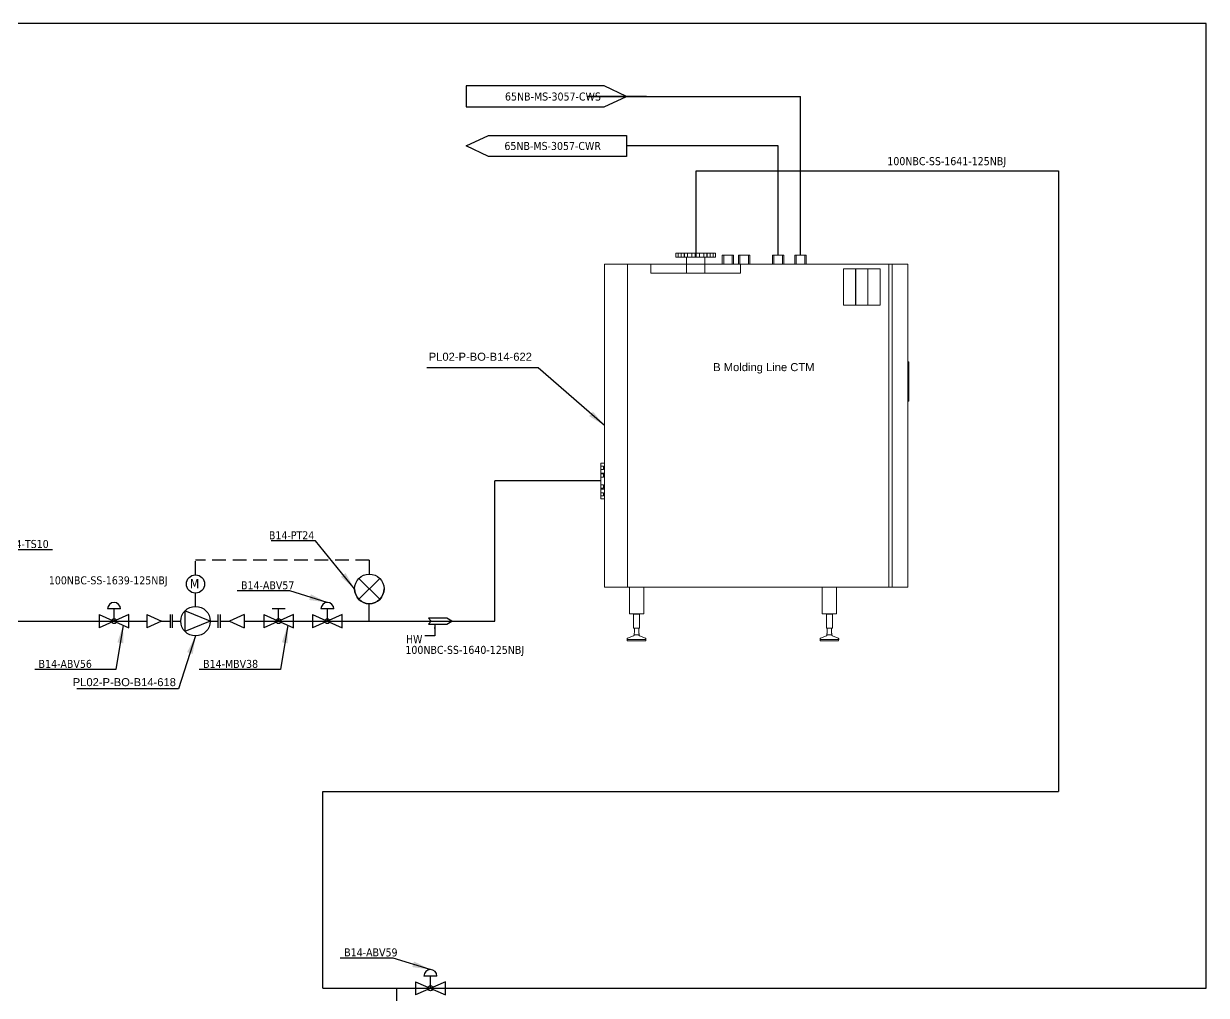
# Model space of a CAD drawing. Header units: millimetres. Extents: x 25096 to 30217, y 6541 to 10165.
# Drawn here: x 27162 to 28812, y 7381 to 8736 of the extents above; entities that cross this region are included whole.
import ezdxf

# ---------------------------------------------------------------- set-up
doc = ezdxf.new("R2010")
doc.units = ezdxf.units.MM
doc.linetypes.add('HIDDEN', pattern=[9.525, 6.35, -3.175])
for name, color, linetype in [('CW LINE', 6, 'Continuous'), ('Equipment', 123, 'Continuous'), ('HW LINE', 1, 'Continuous'), ('INTRUMENT', 3, 'HIDDEN'), ('Reference', 6, 'Continuous')]:
    doc.layers.add(name, color=color, linetype=linetype)
doc.dimstyles.new('ISO-25', dxfattribs={"dimtxt": 2.5, "dimasz": 2.5, "dimexe": 1.25, "dimexo": 0.625, "dimtad": 1, "dimtxsty": 'Standard', "dimcen": 2.5, "dimadec": 0, "dimazin": 0, "dimtfac": 1, "dimtmove": 0, "dimatfit": 3, "dimfxl": 1, "dimarcsym": 0})

# ---------------------------------------------------------------- blocks, each defined once
blk = doc.blocks.new('A$Ce03538c5')
at = {"layer": 'Equipment', "linetype": 'Continuous', "lineweight": 0, "extrusion": (-4.44089e-16, 1, 0)}
for p, q in [((-247.9, 1862), (-467.9, 1862)), ((-467.9, 1840), (-467.9, 1862)), ((-456.2, 1840), (-456.2, 1862)), ((-438.3, 1840), (-438.3, 1862)), ((-438.2, 1840), (-438.2, 1862)), ((-421.7, 1840), (-421.7, 1862)), ((-420.3, 1840), (-420.3, 1862)), ((-403.7, 1840), (-403.7, 1862)), ((-378.7, 1840), (-378.7, 1862)), ((-360.7, 1840), (-360.7, 1862)), ((-355.2, 1840), (-355.2, 1862)), ((-337.2, 1840), (-337.2, 1862)), ((-312.2, 1840), (-312.2, 1862)), ((-295.5, 1840), (-295.5, 1862)), ((-294.2, 1840), (-294.2, 1862)), ((-277.7, 1840), (-277.7, 1862)), ((-277.5, 1840), (-277.5, 1862)), ((-259.7, 1840), (-259.7, 1862)), ((-247.9, 1840), (-247.9, 1862)), ((-146.4, 1850), (-209.4, 1850)), ((-209.4, 1800), (-209.4, 1850)), ((-201.8, 1800), (-201.8, 1850)), ((-154, 1800), (-154, 1850)), ((-146.4, 1800), (-146.4, 1850)), ((-56.4, 1850), (-119.4, 1850)), ((-119.4, 1800), (-119.4, 1850)), ((-111.8, 1800), (-111.8, 1850)), ((-64, 1800), (-64, 1850)), ((-56.4, 1800), (-56.4, 1850)), ((133.6, 1850), (70.6, 1850)), ((70.6, 1800), (70.6, 1850)), ((78.2, 1800), (78.2, 1850)), ((126, 1800), (126, 1850)), ((133.6, 1800), (133.6, 1850)), ((258.6, 1850), (195.6, 1850)), ((195.6, 1800), (195.6, 1850)), ((203.2, 1800), (203.2, 1850)), ((251, 1800), (251, 1850)), ((258.6, 1800), (258.6, 1850)), ((-865.8, 1800), (-786.6, 1800)), ((-865.8, 1800), (-865.8, 0)), ((-776.3, 1800), (-786.6, 1800)), ((-769, 1800), (-776.3, 1800)), ((-769, 1800), (-753.9, 1800)), ((-738.2, 1800), (-753.9, 1800)), ((-738.2, 1800), (-737.9, 1800)), ((-738, 1800), (-738, 0)), ((-737.9, 1800), (-737.9, 1800)), ((-737.9, 1800), (-737.9, 0)), ((-735.9, 1800), (-737.9, 1800)), ((735.9, 1800), (-735.9, 1800)), ((-607.9, 1800), (-607.9, 1750)), ((-247.9, 1840), (-467.9, 1840)), ((-408.7, 1800), (-408.7, 1840)), ((-408.7, 1750), (-408.7, 1800)), ((-307.1, 1800), (-307.1, 1840)), ((-307.1, 1750), (-307.1, 1800)), ((-107.9, 1800), (-107.9, 1750)), ((719.1, 1800), (719.1, 0)), ((735.9, 1800), (737.6, 1800)), ((737.6, 1800), (737.6, 0)), ((737.6, 1800), (825.5, 1800)), ((825.5, 1800), (825.5, 0)), ((-607.9, 1750), (-107.9, 1750)), ((466.4, 1775), (533.6, 1775)), ((466.4, 1775), (466.4, 1572)), ((534, 1775), (533.6, 1775)), ((533.6, 1775), (533.6, 1572)), ((534, 1775), (534.8, 1775)), ((534.8, 1775), (534.8, 1572)), ((534.8, 1775), (602, 1775)), ((602, 1775), (602.5, 1775)), ((602, 1775), (602, 1572)), ((602.5, 1775), (603.2, 1775)), ((602.5, 1775), (602.5, 1572)), ((603.2, 1775), (670.4, 1775)), ((603.2, 1775), (603.2, 1572)), ((670.4, 1775), (670.4, 1572)), ((533.6, 1572), (466.4, 1572)), ((533.6, 1572), (534, 1572)), ((534.8, 1572), (534, 1572)), ((602, 1572), (534.8, 1572)), ((602.5, 1572), (602, 1572)), ((603.2, 1572), (602.5, 1572)), ((670.4, 1572), (603.2, 1572)), ((831, 1256.5), (825.6, 1256.5)), ((825.6, 1035.5), (825.6, 1256.5)), ((831, 1035.5), (831, 1256.5)), ((829.6, 1232.6), (828.3, 1232.6)), ((828.3, 1067.9), (828.3, 1232.6)), ((828.3, 1067.9), (828.3, 1232.6)), ((831, 1232.6), (828.3, 1232.6)), ((829.6, 1067.9), (829.6, 1232.6)), ((829.6, 1067.9), (828.3, 1067.9)), ((831, 1067.9), (828.3, 1067.9)), ((831, 1035.5), (825.6, 1035.5)), ((-888, 691), (-888, 591)), ((-888, 691), (-866, 691)), ((-888, 673.9), (-873, 673.9)), ((-873, 664.9), (-873, 673.9)), ((-873, 655.9), (-873, 664.9)), ((-866, 591), (-866, 691)), ((-888, 655.9), (-873, 655.9)), ((-888, 635.4), (-866, 635.4)), ((-888, 630.6), (-873, 630.6)), ((-888, 612.6), (-873, 612.6)), ((-873, 621.6), (-873, 630.6)), ((-873, 612.6), (-873, 621.6)), ((-888, 591), (-888, 491)), ((-888, 569.4), (-873, 569.4)), ((-888, 551.4), (-873, 551.4)), ((-888, 546.5), (-866, 546.5)), ((-873, 560.4), (-873, 569.4)), ((-873, 551.4), (-873, 560.4)), ((-866, 491), (-866, 591)), ((-888, 526.1), (-873, 526.1)), ((-888, 508.1), (-873, 508.1)), ((-888, 491), (-866, 491)), ((-873, 517.1), (-873, 526.1)), ((-873, 508.1), (-873, 517.1)), ((-865.8, 0), (-786.6, 0)), ((-776.3, 0), (-786.6, 0)), ((-769, 0), (-776.3, 0)), ((-769, 0), (-753.9, 0)), ((-738.2, 0), (-753.9, 0)), ((-738.2, 0), (-737.9, 0)), ((-737.9, 0), (-737.9, 0)), ((-735.9, 0), (-737.9, 0)), ((735.9, 0), (-735.9, 0)), ((348.1, 0), (348.1, -150)), ((428.1, 0), (428.1, -150)), ((735.9, 0), (737.6, 0)), ((737.6, 0), (825.5, 0)), ((-727.9, 0), (-727.9, -150)), ((-647.9, 0), (-647.9, -150)), ((-727.9, -150), (-647.9, -150)), ((-704.1, -150.8), (-704.4, -151.1)), ((-704.4, -151.1), (-671.4, -151.1)), ((-704.4, -151.1), (-704.4, -227.5)), ((-704.1, -150.8), (-671.7, -150.8)), ((-703.7, -150), (-703.7, -150.8)), ((-672.2, -150), (-672.2, -150.8)), ((-671.7, -150.8), (-671.4, -151.1)), ((-671.4, -151.1), (-671.4, -227.5)), ((348.1, -150), (428.1, -150)), ((371.9, -150.8), (371.6, -151.1)), ((371.6, -151.1), (404.6, -151.1)), ((371.6, -151.1), (371.6, -227.5)), ((371.9, -150.8), (404.3, -150.8)), ((372.4, -150), (372.4, -150.8)), ((403.9, -150), (403.9, -150.8)), ((404.3, -150.8), (404.6, -151.1)), ((404.6, -151.1), (404.6, -227.5)), ((-701.9, -230), (-673.9, -230)), ((-701.9, -260.4), (-701.9, -265.2)), ((-699.9, -230), (-699.9, -254.1)), ((-675.9, -230), (-675.9, -254.1)), ((-673.9, -260.4), (-673.9, -265.2)), ((374.1, -230), (402.1, -230)), ((374.1, -260.4), (374.1, -265.2)), ((376.1, -230), (376.1, -254.1)), ((400.1, -230), (400.1, -254.1)), ((402.1, -260.4), (402.1, -265.2)), ((-740.2, -289.4), (-740.4, -293.5)), ((-740.4, -293.5), (-635.4, -293.5)), ((-739.3, -300), (-740.4, -293.5)), ((-739.3, -300), (-636.6, -300)), ((-705, -272.8), (-737.7, -285.9)), ((-700.8, -266.3), (-675.1, -266.3)), ((-700.7, -266.3), (-675.2, -266.3)), ((-699.9, -267.2), (-676, -267.2)), ((-670.9, -272.8), (-638.2, -285.9)), ((-636.6, -300), (-635.4, -293.5)), ((-635.7, -289.4), (-635.4, -293.5)), ((335.9, -289.4), (335.6, -293.5)), ((335.6, -293.5), (440.6, -293.5)), ((336.8, -300), (335.6, -293.5)), ((336.8, -300), (439.5, -300)), ((371, -272.8), (338.4, -285.9)), ((375.2, -266.3), (401, -266.3)), ((375.4, -266.3), (400.9, -266.3)), ((376.2, -267.2), (400.1, -267.2)), ((405.2, -272.8), (437.8, -285.9)), ((439.5, -300), (440.6, -293.5)), ((440.3, -289.4), (440.6, -293.5))]:
    blk.add_line(p, q, dxfattribs=at)
at = {"layer": 'Equipment', "linetype": 'Continuous', "lineweight": 0, "extrusion": (0, 0, -1)}
for centre, radius, start, end in [((701.9, -227.5), 2.5, 270, 0), ((698.9, -260.4), 3, 0, 35.0968), ((707.7, -254.1), 7.73, 179.35612, 215.74068), ((668.2, -254.1), 7.73, 324.25932, 0.64388), ((676.9, -260.4), 3, 144.9032, 180), ((673.9, -227.5), 2.5, 180, 270), ((-374.1, -227.5), 2.5, 270, 0), ((-377.1, -260.4), 3, 0, 35.0968), ((-368.4, -254.1), 7.73, 179.35612, 215.74068), ((-407.8, -254.1), 7.73, 324.25932, 0.64388), ((-399.1, -260.4), 3, 144.9032, 180), ((-402.1, -227.5), 2.5, 180, 270), ((736.2, -289.6), 4, 3.84, 68.04368), ((706.5, -269.1), 4, 210.7547, 248.04368), ((687.9, -280.1), 17.6, 30.7547, 47.26639), ((700.8, -265.2), 1.11, 270, 359.69338), ((700.8, -265.2), 1.11, 263.01091, 270), ((699.8, -266.3), 0.875, 274.47009, 359.45776), ((699.8, -266.3), 0.875, 359.45776, 0), ((676.1, -266.3), 0.875, 180.54224, 265.52991), ((687.9, -280.1), 17.6, 132.73361, 149.2453), ((675.1, -265.2), 1.11, 270, 276.98909), ((676.1, -266.3), 0.875, 180, 180.54224), ((675.1, -265.2), 1.11, 180.30662, 270), ((669.4, -269.1), 4, 291.95632, 329.2453), ((639.7, -289.6), 4, 111.95632, 176.16), ((-339.9, -289.6), 4, 3.84, 68.04368), ((-369.6, -269.1), 4, 210.7547, 248.04368), ((-388.1, -280.1), 17.6, 30.7547, 47.26639), ((-375.2, -265.2), 1.11, 270, 359.69338), ((-375.2, -265.2), 1.11, 263.01091, 270), ((-376.2, -266.3), 0.875, 274.47009, 359.45776), ((-376.2, -266.3), 0.875, 359.45776, 0), ((-400, -266.3), 0.875, 180.54224, 265.52991), ((-388.1, -280.1), 17.6, 132.73361, 149.2453), ((-401, -265.2), 1.11, 270, 276.98909), ((-400, -266.3), 0.875, 180, 180.54224), ((-401, -265.2), 1.11, 180.30662, 270), ((-406.7, -269.1), 4, 291.95632, 329.2453), ((-436.3, -289.6), 4, 111.95632, 176.16)]:
    blk.add_arc(centre, radius, start, end, dxfattribs=at)

msp = doc.modelspace()

# ---------------------------------------------------------------- linework, layer by layer
for p, q in [((27819.2, 7902.8), (27819.2, 8098.2)), ((26989.3, 7902.8), (27333.6, 7902.8)), ((27354.4, 7902.8), (27366.6, 7902.8)), ((27436.7, 7902.8), (27448.9, 7902.8)), ((27469.7, 7902.8), (27819.2, 7902.8)), ((27682.2, 7391.1), (27682.2, 7204))]:
    msp.add_line(p, q)
at = {"linetype": 'Continuous', "lineweight": -3}
for p, q in [((27629.5, 7962.4), (27658.6, 7933.3)), ((27629.5, 7933.3), (27658.6, 7962.4)), ((27297.2, 7919.8), (27279, 7919.8)), ((27288.1, 7902.8), (27288.1, 7919.8)), ((27526.7, 7919.8), (27508.5, 7919.8)), ((27517.6, 7902.8), (27517.6, 7919.8)), ((27594.7, 7919.8), (27576.5, 7919.8)), ((27585.6, 7902.8), (27585.6, 7919.8)), ((27644.1, 7902.8), (27644.1, 7927.2)), ((27308.9, 7912), (27267.3, 7893.7)), ((27267.3, 7912), (27308.9, 7893.7)), ((27267.3, 7912), (27267.3, 7893.7)), ((27308.9, 7893.7), (27308.9, 7912)), ((27333.6, 7912), (27354.4, 7902.8)), ((27333.6, 7912), (27333.6, 7893.7)), ((27354.4, 7902.8), (27333.6, 7893.7)), ((27366.6, 7893.7), (27366.6, 7912)), ((27436.7, 7893.7), (27436.7, 7912)), ((27469.7, 7912), (27448.9, 7902.8)), ((27448.9, 7902.8), (27469.7, 7893.7)), ((27469.7, 7912), (27469.7, 7893.7)), ((27538.4, 7912), (27496.8, 7893.7)), ((27496.8, 7912), (27538.4, 7893.7)), ((27496.8, 7912), (27496.8, 7893.7)), ((27538.4, 7893.7), (27538.4, 7912)), ((27606.4, 7912), (27564.8, 7893.7)), ((27564.8, 7912), (27606.4, 7893.7)), ((27564.8, 7912), (27564.8, 7893.7)), ((27606.4, 7893.7), (27606.4, 7912)), ((27738.5, 7408.1), (27720.3, 7408.1)), ((27729.4, 7391.1), (27729.4, 7408.1)), ((27750.2, 7400.2), (27708.6, 7382)), ((27708.6, 7400.2), (27750.2, 7382)), ((27708.6, 7400.2), (27708.6, 7382)), ((27750.2, 7382), (27750.2, 7400.2))]:
    msp.add_line(p, q, dxfattribs=at)
for points in [[(27585.1, 8735.7), (27431.5, 8735.7), (26810.7, 8735.7), (26810.7, 8735.7)], [(28811.5, 8735.7), (27585.1, 8735.7)], [(28811.5, 7665.2), (28811.5, 8735.7)], [(28100, 8415.9), (28100, 8530.7), (28605.2, 8530.7)], [(28605.2, 8530.7), (28605.2, 7665.2)], [(27966.8, 8098.2), (27819.2, 8098.2)], [(27579.1, 7391.1), (28811.5, 7391.1), (28811.5, 7665.2)], [(27579.1, 7391.1), (27579.1, 7665.2), (28605.2, 7665.2)]]:
    msp.add_lwpolyline(points)
for centre, radius in [((27644.1, 7947.8), 20.6), ((27288.1, 7902.8), 3.45), ((27517.6, 7902.8), 3.45), ((27585.6, 7902.8), 3.45), ((27729.4, 7391.1), 3.45)]:
    msp.add_circle(centre, radius)
for centre, radius, start, end in [((27644.1, 7947.8), 20.6, 180, 0), ((27288.1, 7919.8), 9.1, 0, 180), ((27585.6, 7919.8), 9.1, 0, 180), ((27729.4, 7408.1), 9.1, 0, 180)]:
    msp.add_arc(centre, radius, start, end, dxfattribs=at)
at = {"layer": 'CW LINE'}
for p, q in [((28245.6, 8412.9), (28245.6, 8634.2)), ((28214.3, 8565.2), (28002.7, 8565.2)), ((28214.3, 8412.9), (28214.3, 8565.2))]:
    msp.add_line(p, q, dxfattribs=at)
msp.add_lwpolyline([(28002.7, 8634.2), (28030.8, 8634.2), (27949, 8634.2), (28245.6, 8634.2)], dxfattribs=at)
at = {"layer": 'Equipment'}
for p, q in [((27401.7, 7923.4), (27401.7, 7941.9)), ((27369.8, 7893.7), (27369.8, 7912)), ((27369.8, 7902.8), (27381.1, 7902.8)), ((27422.3, 7902.8), (27386.8, 7917.1)), ((27386.8, 7917.1), (27386.8, 7888.6)), ((27422.3, 7902.8), (27386.8, 7888.6)), ((27422.3, 7902.8), (27433.5, 7902.8)), ((27433.5, 7893.7), (27433.5, 7912))]:
    msp.add_line(p, q, dxfattribs=at)
for centre, radius in [((27401.7, 7954.6), 12.7), ((27401.7, 7902.8), 20.6)]:
    msp.add_circle(centre, radius, dxfattribs=at)
at = {"layer": 'HW LINE'}
msp.add_lwpolyline([(27752.1, 7898.8), (27759, 7902.8), (27752.1, 7906.9), (27726.7, 7906.9), (27730.2, 7902.8), (27726.7, 7898.8), (27752.1, 7898.8)], close=True, dxfattribs=at)
at = {"layer": 'INTRUMENT', "linetype": 'HIDDEN', "lineweight": -3, "ltscale": 3}
for p, q in [((27644.1, 7988), (27401.7, 7988)), ((27401.7, 7967.3), (27401.7, 7988)), ((27644.1, 7988), (27644.1, 7968.4))]:
    msp.add_line(p, q, dxfattribs=at)
at = {"layer": 'Reference'}
for points in [[(27971.9, 8648.8), (27779.4, 8648.8), (27779.4, 8619.6), (27971.9, 8619.6), (28002.7, 8634.2)], [(27810.2, 8579.8), (28002.7, 8579.8), (28002.7, 8550.7), (27810.2, 8550.7), (27779.4, 8565.2)]]:
    msp.add_lwpolyline(points, close=True, dxfattribs=at)

# ---------------------------------------------------------------- block references
at = {"xscale": 0.25, "yscale": 0.25, "zscale": 0.25}
msp.add_blockref('A$Ce03538c5', (28188.8, 7950.4), dxfattribs=at)

# ---------------------------------------------------------------- texts
at = {"char_height": 11.166, "attachment_point": 3}
for s, insert in [('{\\fTahoma|b0|i0|c0|p34;65NB-MS-3057-CWS}', (27967.1, 8639.7)), ('{\\fTahoma|b0|i0|c0|p34;65NB-MS-3057-CWR}', (27967.1, 8570.8))]:
    msp.add_mtext_dynamic_manual_height_columns(s, width=282.315, gutter_width=8.96, heights=[0], dxfattribs=dict(at, insert=insert))
at = {"char_height": 11.166, "width": 777.184}
for s, insert, attachment_point in [('\\pxt9;{\\fTahoma|b0|i0|c0|p34;100NBC-SS-1641-125NBJ}', (28366.6, 8549.6), 1), ('{\\fArial|b0|i0|c0|p34;PL02-P-BO-B14-622}', (27870.9, 8277), 3), ('{\\fArial|b0|i0|c0|p34;B Molding Line CTM}', (28265, 8262.5), 3), ('{\\fTahoma|b0|i0|c0|p34;B14-PT24}', (27504.1, 8028.1), 1), ('{\\fTahoma|b0|i0|c0|p34;B14-TS10}', (27197, 8016), 3), ('\\pxt9;{\\fTahoma|b0|i0|c0|p34;100NBC-SS-1639-125NBJ}', (27362.8, 7965.3), 3), ('{\\fTahoma|b0|i0|c0|p34;B14-ABV57}', (27465.2, 7958.4), 1), ('\\pxt9;{\\fTahoma|b0|i0|c0|p34;100NBC-SS-1640-125NBJ}', (27694.4, 7868.4), 1), ('{\\fTahoma|b0|i0|c0|p34;HW}', (27718.2, 7883.3), 3), ('{\\fTahoma|b0|i0|c0|p34;B14-ABV56}', (27182.8, 7848.8), 1), ('{\\fTahoma|b0|i0|c0|p34;B14-MBV38}', (27412.3, 7848.8), 1), ('{\\fArial|b0|i0|c0|p34;PL02-P-BO-B14-618}', (27374.4, 7823.4), 3), ('{\\fTahoma|b0|i0|c0|p34;B14-ABV59}', (27609.1, 7446.7), 1)]:
    msp.add_mtext(s, dxfattribs=dict(at, insert=insert, attachment_point=attachment_point))
at = {"layer": 'Equipment', "color": 0, "insert": (27406.9, 7948.6), "char_height": 12.759, "width": 337.19, "attachment_point": 9}
msp.add_mtext('{\\fTahoma|b0|i0|c0|p34;M}', dxfattribs=at)

# ---------------------------------------------------------------- leaders
at = {"linetype": 'Continuous', "lineweight": -3}
for points in [[(27972.3, 8175.4), (27879.4, 8255.8), (27724.2, 8255.8)], [(27056.2, 7992.6), (27126.2, 8002.5), (27202.4, 8002.5)], [(27623.5, 7947.9), (27569.1, 8014.6), (27507.2, 8014.6)], [(27585.4, 7928.9), (27533.3, 7944.9), (27459.8, 7944.9)], [(27300.8, 7897.3), (27290.7, 7835.3), (27177.4, 7835.3)], [(27530.3, 7897.3), (27520.2, 7835.3), (27406.9, 7835.3)], [(27401.7, 7882.2), (27377.8, 7808.6), (27236.1, 7808.6)], [(27729.2, 7417.2), (27677.2, 7433.2), (27603.7, 7433.2)]]:
    msp.add_leader(points, dimstyle='ISO-25', override={"dimscale": 10, "dimtad": 0}, dxfattribs=at)
at = {"layer": 'HW LINE'}
msp.add_leader([(27735.3, 7898.8), (27735.3, 7882.3), (27721.4, 7882.3)], dimstyle='ISO-25', override={"dimscale": 2.5, "dimgap": 0.625, "dimtad": 0}, dxfattribs=at)

doc.saveas('drawing.dxf')
